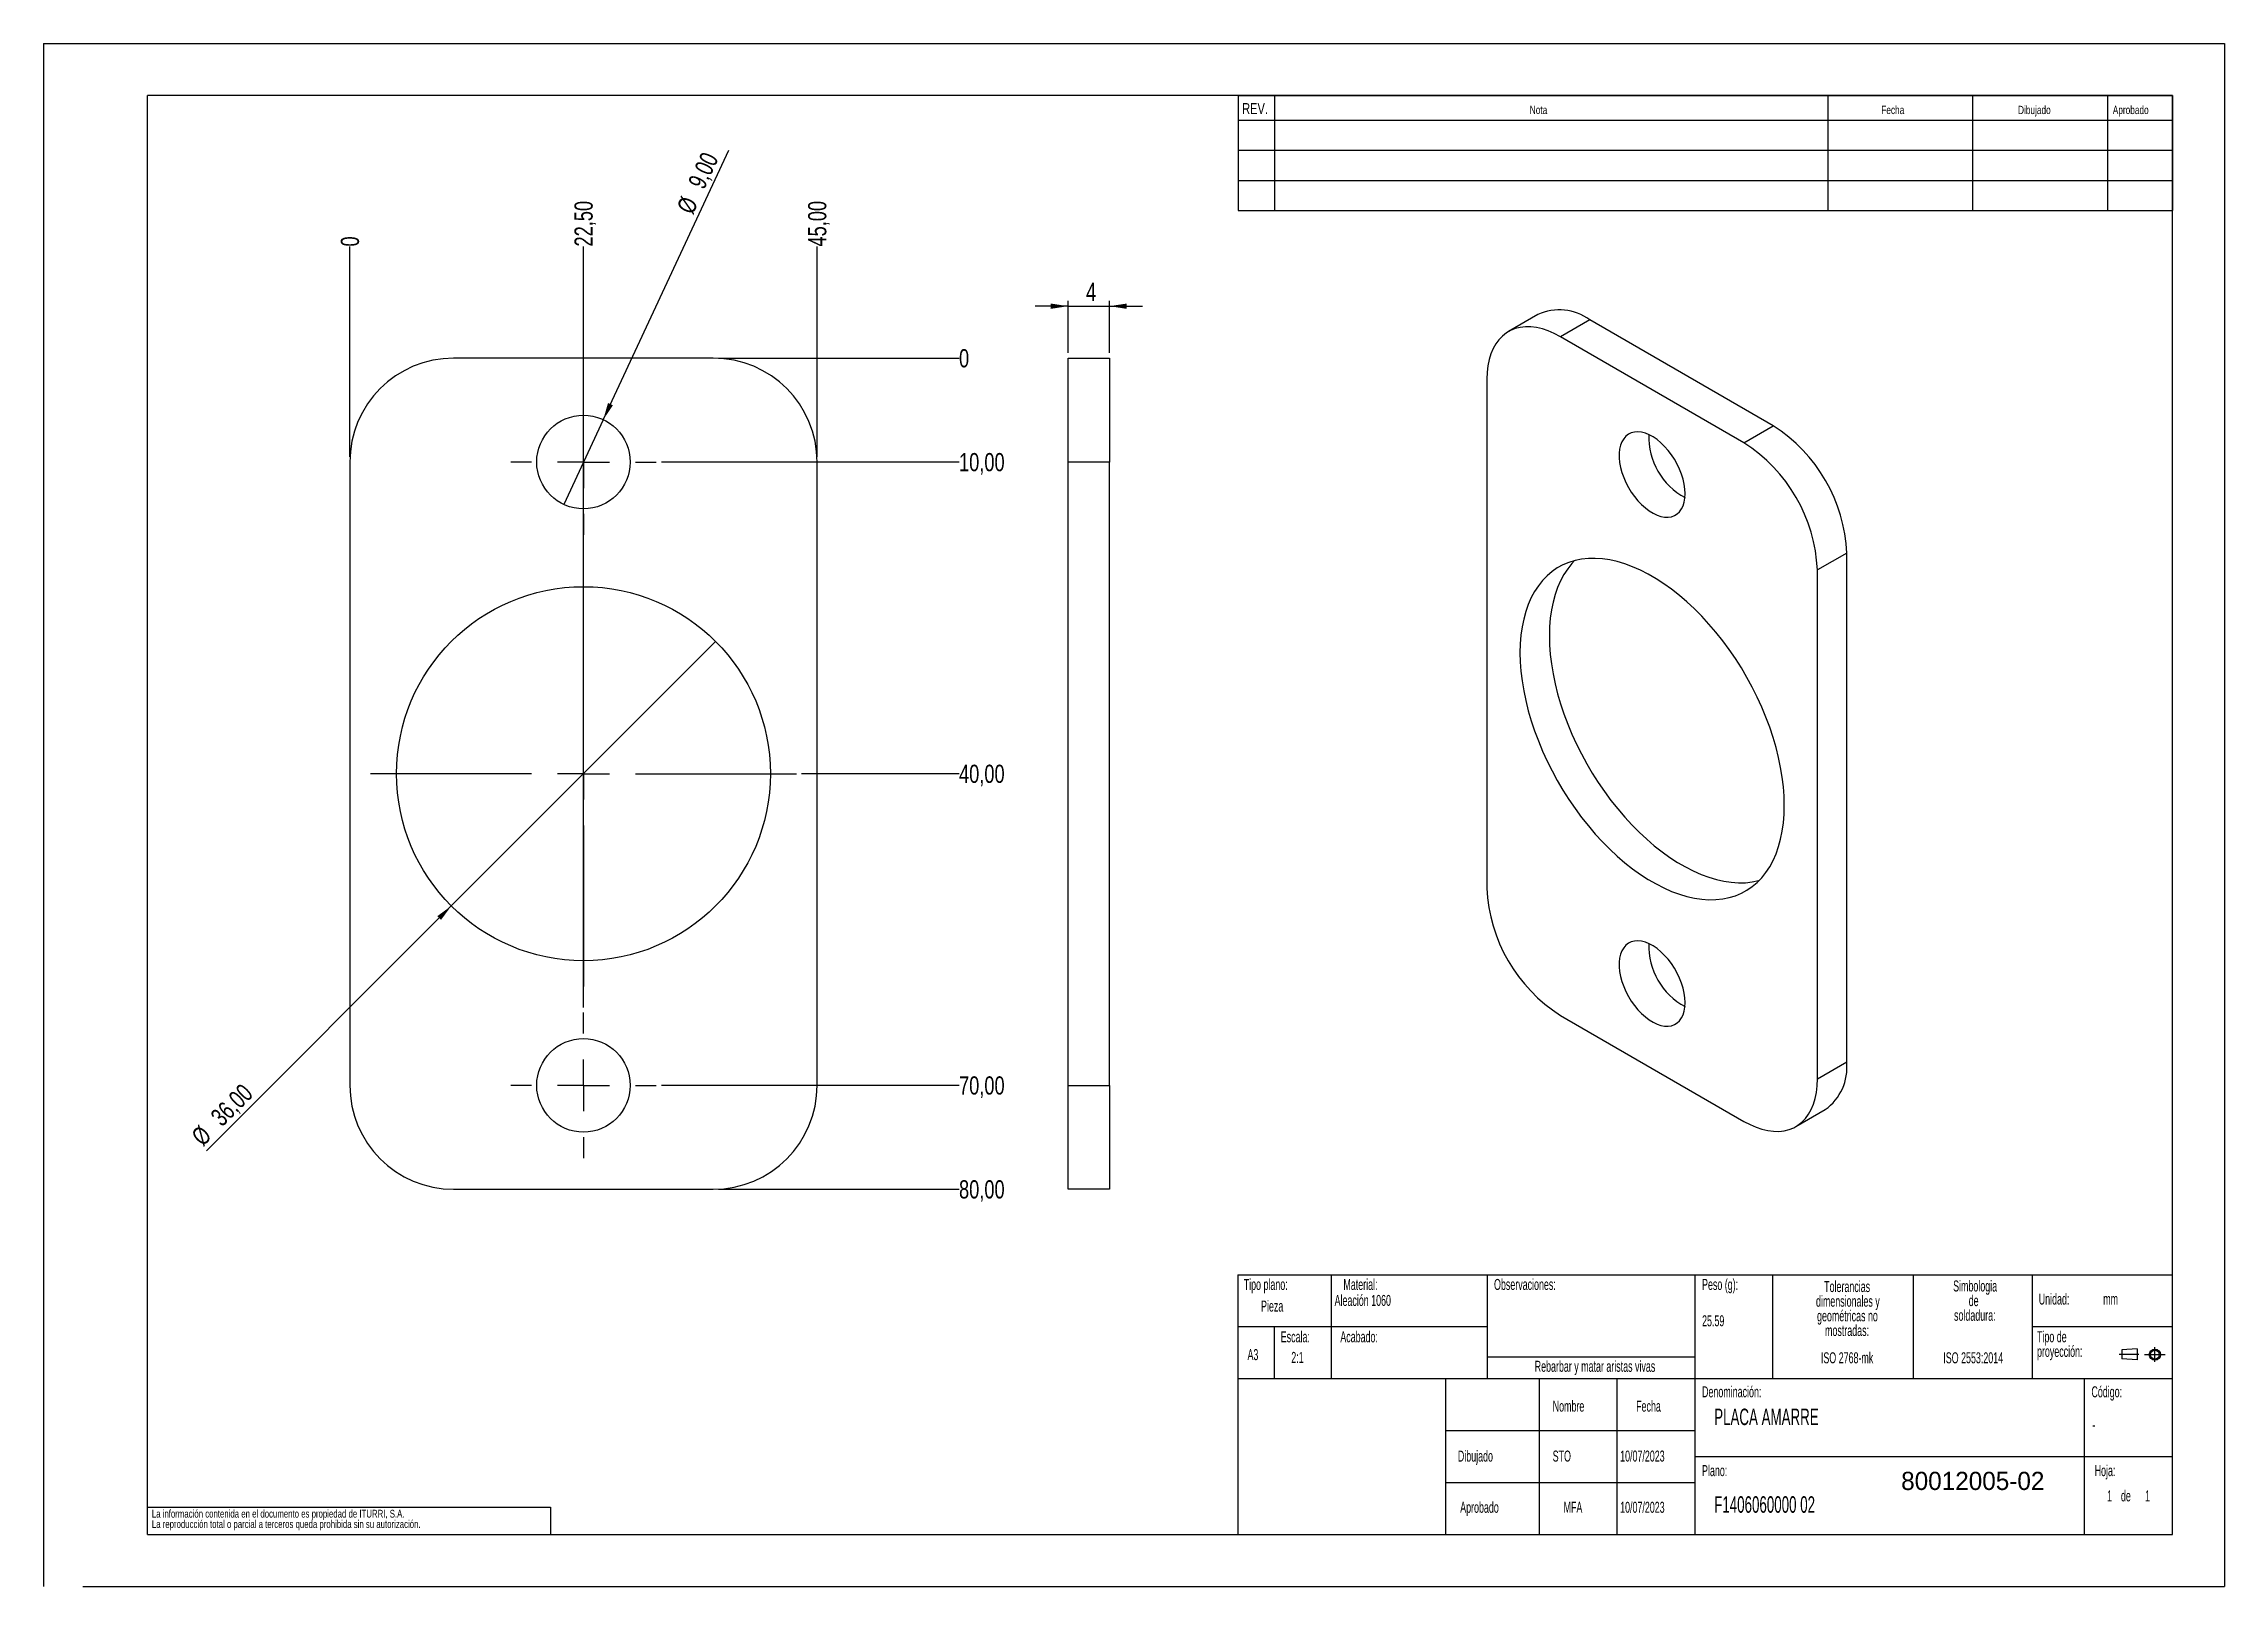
# Model space of a CAD drawing. Extents: x 0 to 1413, y 0 to 406.
# Drawn here: x 0 to 210, y 0 to 148.5 of the extents above.
import ezdxf

# ---------------------------------------------------------------- set-up
doc = ezdxf.new("R2010")
doc.units = 0
doc.header["$LTSCALE"] = 0.5
doc.linetypes.add('CENTERX2', pattern=[20.32, 12.7, -2.54, 2.54, -2.54])
doc.layers.get('0').update_dxf_attribs({"linetype": 'CONTINUOUS'})
doc.layers.add('FORMATO', color=7, linetype='CONTINUOUS')
doc.layers.add('SLD-0', color=179, linetype='CONTINUOUS')
doc.styles.add('SLDTEXTSTYLE0', font='TXT', dxfattribs={"width": 0.605})
doc.styles.add('SLDTEXTSTYLE1', font='TXT', dxfattribs={"width": 0.75})
doc.dimstyles.new('SLDDIMSTYLE0', dxfattribs={"dimtxt": 1.75, "dimasz": 1.651, "dimexe": 0, "dimexo": 0.0625, "dimgap": 0.4375, "dimtad": 0, "dimtih": 1, "dimtoh": 1, "dimdec": 0, "dimrnd": 1e-09, "dimdsep": 46, "dimtxsty": 'SLDTEXTSTYLE1', "dimblk1": 'NONE', "dimblk2": 'NONE', "dimsah": 1, "dimcen": 0.09, "dimadec": 0, "dimazin": 0, "dimtfac": 1, "dimtdec": 0, "dimtofl": 0, "dimtmove": 0, "dimatfit": 3, "dimldrblk": 'NONE', "dimfxl": 1, "dimtolj": 1, "dimtzin": 12, "dimarcsym": 0})
doc.dimstyles.new('SLDDIMSTYLE1', dxfattribs={"dimtxt": 1.75, "dimasz": 1.651, "dimexe": 0, "dimexo": 0.0625, "dimgap": 0.4375, "dimtad": 0, "dimtih": 1, "dimtoh": 1, "dimrnd": 1e-09, "dimzin": 12, "dimdsep": 46, "dimtxsty": 'SLDTEXTSTYLE1', "dimblk1": 'NONE', "dimblk2": 'NONE', "dimsah": 1, "dimcen": 0.09, "dimadec": 0, "dimazin": 0, "dimtfac": 1, "dimtofl": 0, "dimtmove": 0, "dimatfit": 3, "dimldrblk": 'NONE', "dimfxl": 1, "dimtolj": 1, "dimtzin": 12, "dimarcsym": 0})
doc.dimstyles.new('SLDDIMSTYLE2', dxfattribs={"dimtxt": 1.75, "dimasz": 1.651, "dimexe": 0, "dimexo": 0.0625, "dimgap": 0.4375, "dimtad": 1, "dimrnd": 1e-09, "dimzin": 12, "dimdsep": 46, "dimtxsty": 'SLDTEXTSTYLE1', "dimblk1": 'NONE', "dimsah": 1, "dimcen": 0, "dimadec": 0, "dimazin": 0, "dimtfac": 1, "dimtmove": 0, "dimatfit": 3, "dimldrblk": 'NONE', "dimfxl": 1, "dimtolj": 1, "dimtzin": 12, "dimarcsym": 0})
doc.dimstyles.new('SLDDIMSTYLE3', dxfattribs={"dimtxt": 1.75, "dimasz": 1.651, "dimexe": 0, "dimexo": 0.0625, "dimgap": 0.4375, "dimtad": 1, "dimdec": 0, "dimrnd": 1e-09, "dimzin": 12, "dimdsep": 46, "dimtxsty": 'SLDTEXTSTYLE1', "dimsah": 1, "dimcen": 0.09, "dimadec": 0, "dimazin": 0, "dimtfac": 1, "dimtdec": 0, "dimtmove": 0, "dimatfit": 0, "dimfxl": 1, "dimtolj": 1, "dimtzin": 12, "dimarcsym": 0})

# ---------------------------------------------------------------- blocks, each defined once
blk = doc.blocks.new('BLOQUE3')
at = {"color": 7, "linetype": 'CENTERX2'}
for p, q in [((198.96, 65.03), (197.4, 65.03)), ((199.44, 65.01), (201.08, 65.01)), ((200.26, 64.42), (200.26, 65.6))]:
    blk.add_line(p, q, dxfattribs=at)
at = {"color": 7, "linetype": 'Continuous'}
for p, q in [((198.84, 65.47), (197.62, 65.38)), ((197.62, 65.38), (197.62, 64.67)), ((198.84, 65.47), (198.84, 64.58)), ((198.84, 64.58), (197.62, 64.67))]:
    blk.add_line(p, q, dxfattribs=at)
for radius in [0.446, 0.357]:
    blk.add_circle((200.26, 65.01), radius, dxfattribs=at)
blk = doc.blocks.new('SW_NOTE_0')
at = {"layer": 'SLD-0', "color": 0, "attachment_point": 2, "style": 'SLDTEXTSTYLE0'}
for s, insert, char_height in [('dimensionales y', (3.77, -0.05), 1.0583), ('Tolerancias', (3.7, 1.36), 1.0583), ('geométricas no', (3.73, -1.46), 1.0583), ('mostradas:', (3.69, -2.87), 1.058)]:
    blk.add_mtext(s, dxfattribs=dict(at, insert=insert, char_height=char_height))
blk = doc.blocks.new('SW_NOTE_0_1')
at = {"layer": 'SLD-0', "color": 0, "attachment_point": 1, "style": 'SLDTEXTSTYLE0'}
for s, insert, char_height in [('Tipo de', (0, 1.36), 1.058), ('proyección:', (0, -0.05), 1.0583)]:
    blk.add_mtext(s, dxfattribs=dict(at, insert=insert, char_height=char_height))
blk = doc.blocks.new('SW_NOTE_0_2')
at = {"layer": 'SLD-0', "color": 0, "char_height": 1.058, "attachment_point": 2, "style": 'SLDTEXTSTYLE0'}
for s, insert in [('Simbologia', (3.56, 1.36)), ('de', (3.42, -0.05)), ('soldadura:', (3.53, -1.46))]:
    blk.add_mtext(s, dxfattribs=dict(at, insert=insert))
blk = doc.blocks.new('SW_NOTE_0_3')
at = {"layer": 'SLD-0', "color": 0, "char_height": 0.75, "attachment_point": 1, "style": 'SLDTEXTSTYLE1'}
for s, insert in [('La información contenida en el documento es propiedad de ITURRI, S.A.', (0, 0.96)), ('La reproducción total o parcial a terceros queda prohibida sin su autorización.', (0, -0.04))]:
    blk.add_mtext(s, dxfattribs=dict(at, insert=insert))
blk = doc.blocks.new('SW_NOTE_0_4')
at = {"layer": 'SLD-0', "color": 0, "attachment_point": 2, "style": 'SLDTEXTSTYLE0'}
for s, insert, char_height in [('dimensionales y', (3.77, -0.05), 1.0583), ('Tolerancias', (3.7, 1.36), 1.0583), ('geométricas no', (3.73, -1.46), 1.0583), ('mostradas:', (3.69, -2.87), 1.058)]:
    blk.add_mtext(s, dxfattribs=dict(at, insert=insert, char_height=char_height))
blk = doc.blocks.new('SW_NOTE_0_5')
at = {"layer": 'SLD-0', "color": 0, "attachment_point": 1, "style": 'SLDTEXTSTYLE0'}
for s, insert, char_height in [('Tipo de', (0, 1.36), 1.058), ('proyección:', (0, -0.05), 1.0583)]:
    blk.add_mtext(s, dxfattribs=dict(at, insert=insert, char_height=char_height))
blk = doc.blocks.new('SW_NOTE_0_6')
at = {"layer": 'SLD-0', "color": 0, "char_height": 1.058, "attachment_point": 2, "style": 'SLDTEXTSTYLE0'}
for s, insert in [('Simbologia', (3.56, 1.36)), ('de', (3.42, -0.05)), ('soldadura:', (3.53, -1.46))]:
    blk.add_mtext(s, dxfattribs=dict(at, insert=insert))
blk = doc.blocks.new('SW_NOTE_0_7')
at = {"layer": 'SLD-0', "color": 0, "char_height": 0.75, "attachment_point": 1, "style": 'SLDTEXTSTYLE1'}
for s, insert in [('La información contenida en el documento es propiedad de ITURRI, S.A.', (0, 0.96)), ('La reproducción total o parcial a terceros queda prohibida sin su autorización.', (0, -0.04))]:
    blk.add_mtext(s, dxfattribs=dict(at, insert=insert))
blk = doc.blocks.new('_D')
at = {"layer": 'FORMATO', "transparency": 16777216}
blk.add_line((64.99, 118.23), (88.15, 118.23), dxfattribs=at)
at = {"layer": 'FORMATO', "transparency": 16777216, "insert": (88.15, 119.09), "char_height": 1.75, "attachment_point": 1, "style": 'SLDTEXTSTYLE1'}
blk.add_mtext('0', dxfattribs=at)
blk = doc.blocks.new('_NONE')
blk = doc.blocks.new('_D_1')
at = {"layer": 'FORMATO', "color": 7, "transparency": 16777216}
blk.add_line((59.49, 108.23), (88.15, 108.23), dxfattribs=at)
at = {"layer": 'FORMATO', "color": 7, "transparency": 16777216, "insert": (88.15, 109.09), "char_height": 1.75, "attachment_point": 1, "style": 'SLDTEXTSTYLE1'}
blk.add_mtext('10,00', dxfattribs=at)
blk = doc.blocks.new('_D_2')
at = {"layer": 'FORMATO', "color": 7, "transparency": 16777216}
blk.add_line((72.99, 78.23), (88.15, 78.23), dxfattribs=at)
at = {"layer": 'FORMATO', "color": 7, "transparency": 16777216, "insert": (88.15, 79.09), "char_height": 1.75, "attachment_point": 1, "style": 'SLDTEXTSTYLE1'}
blk.add_mtext('40,00', dxfattribs=at)
blk = doc.blocks.new('_D_3')
at = {"layer": 'FORMATO', "color": 7, "transparency": 16777216}
blk.add_line((59.49, 48.23), (88.15, 48.23), dxfattribs=at)
at = {"layer": 'FORMATO', "color": 7, "transparency": 16777216, "insert": (88.15, 49.09), "char_height": 1.75, "attachment_point": 1, "style": 'SLDTEXTSTYLE1'}
blk.add_mtext('70,00', dxfattribs=at)
blk = doc.blocks.new('_D_4')
at = {"layer": 'FORMATO', "color": 7, "transparency": 16777216}
blk.add_line((64.99, 38.23), (88.15, 38.23), dxfattribs=at)
at = {"layer": 'FORMATO', "color": 7, "transparency": 16777216, "insert": (88.15, 39.09), "char_height": 1.75, "attachment_point": 1, "style": 'SLDTEXTSTYLE1'}
blk.add_mtext('80,00', dxfattribs=at)
blk = doc.blocks.new('_D_5')
at = {"layer": 'FORMATO', "transparency": 16777216}
blk.add_line((29.49, 108.73), (29.49, 128.97), dxfattribs=at)
at = {"layer": 'FORMATO', "transparency": 16777216, "insert": (28.62, 128.97), "char_height": 1.75, "attachment_point": 1, "rotation": 90, "style": 'SLDTEXTSTYLE1'}
blk.add_mtext('0', dxfattribs=at)
blk = doc.blocks.new('_D_6')
at = {"layer": 'FORMATO', "color": 7, "transparency": 16777216}
blk.add_line((51.99, 55.73), (51.99, 128.97), dxfattribs=at)
at = {"layer": 'FORMATO', "color": 7, "transparency": 16777216, "insert": (51.12, 128.97), "char_height": 1.75, "attachment_point": 1, "rotation": 90, "style": 'SLDTEXTSTYLE1'}
blk.add_mtext('22,50', dxfattribs=at)
blk = doc.blocks.new('_D_7')
at = {"layer": 'FORMATO', "color": 7, "transparency": 16777216}
blk.add_line((74.49, 108.73), (74.49, 128.97), dxfattribs=at)
at = {"layer": 'FORMATO', "color": 7, "transparency": 16777216, "insert": (73.62, 128.97), "char_height": 1.75, "attachment_point": 1, "rotation": 90, "style": 'SLDTEXTSTYLE1'}
blk.add_mtext('45,00', dxfattribs=at)
blk = doc.blocks.new('_D_8')
at = {"layer": 'FORMATO', "color": 7, "transparency": 16777216}
for q in [(65.98, 138.24), (50.08, 104.15)]:
    blk.add_line((53.89, 112.3), q, dxfattribs=at)
blk.add_solid([(53.89, 112.3), (54.82, 113.69), (54.35, 113.91)], dxfattribs=at)
at = {"layer": 'FORMATO', "color": 7, "transparency": 16777216, "char_height": 1.75, "attachment_point": 1, "rotation": 65.0024, "style": 'SLDTEXTSTYLE1'}
for s, insert in [('9,00', (62, 135.11)), ('%%c', (60.91, 132.7))]:
    blk.add_mtext(s, dxfattribs=dict(at, insert=insert))
blk = doc.blocks.new('_D_9')
at = {"layer": 'FORMATO', "color": 7, "transparency": 16777216}
for q in [(64.71, 90.95), (15.69, 41.93)]:
    blk.add_line((39.26, 65.5), q, dxfattribs=at)
blk.add_solid([(39.26, 65.5), (37.91, 64.51), (38.27, 64.15)], dxfattribs=at)
at = {"layer": 'FORMATO', "color": 7, "transparency": 16777216, "char_height": 1.75, "attachment_point": 1, "rotation": 45, "style": 'SLDTEXTSTYLE1'}
for s, insert in [('36,00', (15.94, 45.41)), ('%%c', (14.09, 43.52))]:
    blk.add_mtext(s, dxfattribs=dict(at, insert=insert))
blk = doc.blocks.new('SW_CENTERMARKSYMBOL_0')
at = {"layer": 'FORMATO', "color": 0}
for p, q in [((0, 5), (0, 7)), ((0, 0), (0, 2.5)), ((-5, 0), (-7, 0)), ((0, 0), (-2.5, 0)), ((0, 0), (0, -2.5)), ((0, 0), (2.5, 0)), ((5, 0), (7, 0)), ((0, -5), (0, -7))]:
    blk.add_line(p, q, dxfattribs=at)
blk = doc.blocks.new('SW_CENTERMARKSYMBOL_1')
at = {"layer": 'FORMATO', "color": 0}
for p, q in [((0, 5), (0, 7)), ((0, 0), (0, 2.5)), ((-5, 0), (-7, 0)), ((0, 0), (-2.5, 0)), ((0, 0), (0, -2.5)), ((0, 0), (2.5, 0)), ((5, 0), (7, 0)), ((0, -5), (0, -7))]:
    blk.add_line(p, q, dxfattribs=at)
blk = doc.blocks.new('SW_CENTERMARKSYMBOL_2')
at = {"layer": 'FORMATO', "color": 0}
for p, q in [((0, 5), (0, 20.5)), ((0, 0), (0, 2.5)), ((-5, 0), (-20.5, 0)), ((0, 0), (-2.5, 0)), ((0, 0), (0, -2.5)), ((0, 0), (2.5, 0)), ((5, 0), (20.5, 0)), ((0, -5), (0, -20.5))]:
    blk.add_line(p, q, dxfattribs=at)
blk = doc.blocks.new('_D_10')
at = {"layer": 'FORMATO', "color": 7, "transparency": 16777216}
for p, q in [((98.65, 123.23), (95.47, 123.23)), ((98.65, 118.73), (98.65, 123.73)), ((98.65, 123.23), (102.65, 123.23)), ((102.65, 118.73), (102.65, 123.73)), ((102.65, 123.23), (105.82, 123.23))]:
    blk.add_line(p, q, dxfattribs=at)
for points in [[(98.65, 123.23), (96.99, 123.48), (96.99, 122.97)], [(102.65, 123.23), (104.3, 122.97), (104.3, 123.48)]]:
    blk.add_solid(points, dxfattribs=at)
at = {"layer": 'FORMATO', "color": 7, "transparency": 16777216, "insert": (100.38, 125.48), "char_height": 1.75, "attachment_point": 1, "style": 'SLDTEXTSTYLE1'}
blk.add_mtext('4', dxfattribs=at)

msp = doc.modelspace()

# ---------------------------------------------------------------- linework, layer by layer
at = {"color": 7, "linetype": 'Continuous'}
for p, q in [((0, 148.5), (210, 148.5)), ((0, 148.5), (0, -0.001)), ((210, 148.5), (210, 0)), ((205, 143.5), (10, 143.5)), ((10, 5), (10, 143.5)), ((205, 5), (205, 143.5)), ((143.886, 122.414), (141.058, 120.781)), ((148.886, 121.919), (146.057, 120.286)), ((166.564, 111.714), (148.886, 121.919)), ((163.735, 110.081), (146.057, 120.286)), ((64.486, 118.226), (39.486, 118.226)), ((98.645, 108.226), (98.645, 118.226)), ((98.645, 118.226), (102.645, 118.226)), ((102.645, 118.226), (102.645, 108.226)), ((138.986, 116.203), (138.986, 67.21)), ((163.735, 110.081), (166.564, 111.714)), ((29.486, 108.226), (29.486, 48.226)), ((74.486, 48.226), (74.486, 108.226)), ((102.645, 108.226), (98.645, 108.226)), ((98.645, 48.226), (98.645, 108.226)), ((102.645, 48.226), (102.645, 108.226)), ((173.635, 99.466), (170.806, 97.833)), ((173.635, 50.474), (173.635, 99.466)), ((170.806, 48.841), (170.806, 97.833)), ((146.057, 54.963), (163.735, 44.758)), ((170.806, 48.841), (173.635, 50.474)), ((98.645, 48.226), (102.645, 48.226)), ((98.645, 38.226), (98.645, 48.226)), ((102.645, 48.226), (102.645, 38.226)), ((168.735, 44.263), (171.563, 45.895)), ((39.486, 38.226), (64.486, 38.226)), ((102.645, 38.226), (98.645, 38.226)), ((115, 30), (205, 30)), ((115, 30), (115, 5)), ((10, 5), (205, 5)), ((3.765, 0), (210, 0))]:
    msp.add_line(p, q, dxfattribs=at)
at = {"color": 7, "linetype": 'Continuous', "flags": 128}
for points in [[(146.057, 120.286), (145.473, 120.595), (144.894, 120.846), (144.322, 121.038), (143.761, 121.169), (143.217, 121.238), (142.692, 121.245), (142.19, 121.189), (141.714, 121.071), (141.268, 120.893), (140.855, 120.654), (140.477, 120.357), (140.138, 120.004), (139.839, 119.597), (139.582, 119.139), (139.369, 118.633), (139.203, 118.082), (139.083, 117.491), (139.01, 116.863), (138.986, 116.203)], [(158.078, 105.181), (158.056, 105.629), (157.989, 106.096), (157.879, 106.575), (157.727, 107.062), (157.535, 107.547), (157.307, 108.025), (157.044, 108.489), (156.751, 108.933), (156.432, 109.349), (156.092, 109.733), (155.735, 110.078), (155.366, 110.381), (154.991, 110.636), (154.614, 110.841), (154.241, 110.992), (153.877, 111.087), (153.528, 111.125), (153.198, 111.106), (152.891, 111.029), (152.613, 110.895), (152.367, 110.708), (152.156, 110.468), (151.984, 110.18), (151.853, 109.848), (151.764, 109.476), (151.72, 109.069), (151.72, 108.634), (151.764, 108.176), (151.853, 107.702), (151.984, 107.218), (152.156, 106.731), (152.367, 106.248), (152.613, 105.777), (152.891, 105.322), (153.198, 104.892), (153.528, 104.491), (153.877, 104.125), (154.241, 103.801), (154.614, 103.521), (154.991, 103.291), (155.366, 103.113), (155.735, 102.989), (156.092, 102.923), (156.432, 102.913), (156.751, 102.962), (157.044, 103.067), (157.307, 103.228), (157.535, 103.442), (157.727, 103.706), (157.879, 104.017), (157.989, 104.369), (158.056, 104.759), (158.078, 105.181)], [(167.624, 75.174), (167.602, 76.058), (167.535, 76.964), (167.423, 77.89), (167.268, 78.832), (167.069, 79.787), (166.828, 80.752), (166.544, 81.723), (166.22, 82.696), (165.856, 83.669), (165.453, 84.638), (165.013, 85.6), (164.538, 86.551), (164.029, 87.488), (163.487, 88.407), (162.916, 89.305), (162.316, 90.18), (161.691, 91.028), (161.041, 91.846), (160.37, 92.631), (159.68, 93.381), (158.973, 94.092), (158.251, 94.763), (157.518, 95.391), (156.775, 95.974), (156.026, 96.509), (155.273, 96.995), (154.519, 97.431), (153.766, 97.814), (153.017, 98.143), (152.275, 98.418), (151.541, 98.637), (150.82, 98.799), (150.113, 98.903), (149.422, 98.951), (148.751, 98.941), (148.102, 98.872), (147.476, 98.747), (146.877, 98.565), (146.305, 98.326), (145.764, 98.032), (145.255, 97.683), (144.779, 97.281), (144.34, 96.827), (143.937, 96.323), (143.573, 95.77), (143.248, 95.171), (142.965, 94.527), (142.723, 93.842), (142.524, 93.116), (142.369, 92.353), (142.258, 91.556), (142.191, 90.727), (142.168, 89.869), (142.191, 88.986), (142.258, 88.08), (142.369, 87.154), (142.524, 86.212), (142.723, 85.257), (142.965, 84.292), (143.248, 83.321), (143.573, 82.347), (143.937, 81.374), (144.34, 80.405), (144.779, 79.444), (145.255, 78.493), (145.764, 77.556), (146.305, 76.637), (146.877, 75.738), (147.476, 74.864), (148.102, 74.016), (148.751, 73.198), (149.422, 72.413), (150.113, 71.663), (150.82, 70.951), (151.541, 70.281), (152.275, 69.653), (153.017, 69.07), (153.766, 68.535), (154.519, 68.048), (155.273, 67.613), (156.026, 67.23), (156.775, 66.9), (157.518, 66.626), (158.251, 66.407), (158.973, 66.245), (159.68, 66.14), (160.37, 66.093), (161.041, 66.103), (161.691, 66.171), (162.316, 66.297), (162.916, 66.479), (163.487, 66.718), (164.029, 67.012), (164.538, 67.361), (165.013, 67.763), (165.453, 68.217), (165.856, 68.721), (166.22, 69.273), (166.544, 69.873), (166.828, 70.516), (167.069, 71.202), (167.268, 71.927), (167.423, 72.69), (167.535, 73.487), (167.602, 74.316), (167.624, 75.174)], [(147.423, 98.733), (147.168, 98.46), (146.765, 97.956), (146.401, 97.403), (146.077, 96.804), (145.793, 96.16), (145.552, 95.475), (145.353, 94.749), (145.197, 93.986), (145.086, 93.189), (145.019, 92.36), (144.997, 91.502), (145.019, 90.619), (145.086, 89.712), (145.197, 88.787), (145.353, 87.844), (145.552, 86.889), (145.793, 85.925), (146.077, 84.954), (146.401, 83.98), (146.765, 83.007), (147.168, 82.038), (147.608, 81.076), (148.083, 80.126), (148.592, 79.189), (149.134, 78.27), (149.705, 77.371), (150.305, 76.496), (150.93, 75.649), (151.58, 74.831), (152.251, 74.046), (152.941, 73.296), (153.648, 72.584), (154.37, 71.913), (155.103, 71.286), (155.845, 70.703), (156.594, 70.167), (157.348, 69.681), (158.102, 69.246), (158.855, 68.862), (159.604, 68.533), (160.346, 68.259), (161.08, 68.04), (161.801, 67.878), (162.508, 67.773), (163.199, 67.726), (163.87, 67.736), (164.519, 67.804), (165.145, 67.929), (165.198, 67.943)], [(158.078, 56.189), (158.056, 56.636), (157.989, 57.103), (157.879, 57.583), (157.727, 58.069), (157.535, 58.555), (157.307, 59.033), (157.044, 59.497), (156.751, 59.94), (156.432, 60.357), (156.092, 60.74), (155.735, 61.086), (155.366, 61.389), (154.991, 61.644), (154.614, 61.849), (154.241, 62), (153.877, 62.095), (153.528, 62.133), (153.198, 62.113), (152.891, 62.036), (152.613, 61.903), (152.367, 61.715), (152.156, 61.476), (151.984, 61.188), (151.853, 60.856), (151.764, 60.483), (151.72, 60.077), (151.72, 59.642), (151.764, 59.184), (151.853, 58.709), (151.984, 58.225), (152.156, 57.739), (152.367, 57.256), (152.613, 56.784), (152.891, 56.33), (153.198, 55.899), (153.528, 55.498), (153.877, 55.133), (154.241, 54.808), (154.614, 54.529), (154.991, 54.298), (155.366, 54.12), (155.735, 53.997), (156.092, 53.93), (156.432, 53.921), (156.751, 53.969), (157.044, 54.075), (157.307, 54.235), (157.535, 54.449), (157.727, 54.713), (157.879, 55.024), (157.989, 55.377), (158.056, 55.767), (158.078, 56.189)], [(163.735, 44.758), (164.319, 44.448), (164.899, 44.197), (165.471, 44.005), (166.031, 43.875), (166.575, 43.806), (167.101, 43.799), (167.603, 43.855), (168.078, 43.972), (168.524, 44.151), (168.937, 44.389), (169.315, 44.686), (169.655, 45.04), (169.954, 45.447), (170.211, 45.905), (170.423, 46.411), (170.59, 46.961), (170.71, 47.553), (170.782, 48.181), (170.806, 48.841)]]:
    msp.add_lwpolyline(points, dxfattribs=at)
at = {"color": 7, "linetype": 'Continuous'}
for centre, radius in [((51.985, 108.226), 4.5), ((51.985, 78.226), 18), ((51.985, 48.226), 4.5)]:
    msp.add_circle(centre, radius, dxfattribs=at)
for centre, radius, start, end in [((145.96, 117.863), 5.001, 54.19163, 114.49791), ((39.486, 108.226), 10, 90, 180), ((64.486, 108.226), 10, 0, 90), ((158.313, 98.786), 15.336, 2.54391, 57.45609), ((161.223, 110.67), 6.665, 178.31892, 241.6757), ((155.485, 97.153), 15.336, 2.54379, 57.45621), ((154.307, 67.891), 15.336, 182.54379, 237.45621), ((161.223, 61.678), 6.665, 178.31892, 241.6757), ((168.659, 49.967), 5.002, 305.50031, 5.81187), ((39.486, 48.226), 10, 180, 270), ((64.486, 48.226), 10, 270, 0)]:
    msp.add_arc(centre, radius, start, end, dxfattribs=at)
at = {"layer": 'FORMATO'}
for p, q in [((115.046, 143.5), (205, 143.5)), ((115.046, 143.5), (115.046, 132.433)), ((118.517, 143.5), (118.517, 132.433)), ((171.829, 143.5), (171.829, 132.433)), ((185.731, 143.5), (185.731, 132.433)), ((198.756, 143.5), (198.756, 132.433)), ((205, 143.5), (205, 132.433)), ((115.046, 141.133), (205, 141.133)), ((115.046, 138.233), (205, 138.233)), ((115.046, 135.333), (205, 135.333)), ((115.046, 132.433), (205, 132.433))]:
    msp.add_line(p, q, dxfattribs=at)
at = {"layer": 'SLD-0'}
for p, q in [((124, 30), (124, 20)), ((139, 30), (139, 20)), ((159, 30), (159, 20)), ((166.5, 30), (166.5, 20)), ((180.041, 30), (180.041, 20)), ((191.5, 30), (191.5, 20)), ((115, 25), (124, 25)), ((118.5, 25), (118.5, 20)), ((124, 25), (139, 25)), ((191.5, 25), (205, 25)), ((139, 22.079), (159, 22.079)), ((115, 20), (205, 20)), ((135, 20), (135, 5)), ((144, 20), (144, 5)), ((151.5, 20), (151.5, 5)), ((159, 20), (159, 5)), ((196.5, 20), (196.5, 5)), ((135, 15), (159, 15)), ((159, 12.5), (196.5, 12.5)), ((196.5, 12.5), (205, 12.5)), ((135, 10), (159, 10)), ((10.001, 7.623), (48.814, 7.623)), ((48.814, 7.623), (48.814, 5))]:
    msp.add_line(p, q, dxfattribs=at)

# ---------------------------------------------------------------- block references
at = {"color": 7, "linetype": 'Continuous', "xscale": 1.2, "yscale": 1.2, "zscale": 1.2}
msp.add_blockref('BLOQUE3', (-37.005, -55.704), dxfattribs=at)
msp.add_blockref('BLOQUE3', (-37.005, -55.704), dxfattribs=at)
at = {"layer": 'FORMATO', "color": 7}
for name, p in [('SW_CENTERMARKSYMBOL_0', (51.985, 108.226)), ('SW_CENTERMARKSYMBOL_2', (51.985, 78.226)), ('SW_CENTERMARKSYMBOL_1', (51.985, 48.226))]:
    msp.add_blockref(name, p, dxfattribs=at)
at = {"layer": 'SLD-0'}
for name, p in [('SW_NOTE_0', (169.973, 28.028)), ('SW_NOTE_0_4', (169.973, 28.028)), ('SW_NOTE_0_2', (182.437, 28.083)), ('SW_NOTE_0_6', (182.437, 28.083)), ('SW_NOTE_0_1', (191.957, 23.195)), ('SW_NOTE_0_5', (191.957, 23.195)), ('SW_NOTE_0_3', (10.419, 6.41)), ('SW_NOTE_0_7', (10.419, 6.41))]:
    msp.add_blockref(name, p, dxfattribs=at)

# ---------------------------------------------------------------- texts
at = {"insert": (178.874, 11.026), "char_height": 1.75, "attachment_point": 1}
msp.add_mtext_dynamic_manual_height_columns('80012005-02', width=11.737, gutter_width=8.75, heights=[0], dxfattribs=at)
at = {"layer": 'FORMATO', "attachment_point": 1, "style": 'SLDTEXTSTYLE1'}
for s, insert, char_height in [('REV.', (115.418, 142.776), 1.0583), ('Nota', (143.112, 142.513), 0.7937), ('Fecha', (176.963, 142.513), 0.7937), ('Dibujado', (190.13, 142.513), 0.7937), ('Aprobado', (199.255, 142.513), 0.7937)]:
    msp.add_mtext(s, dxfattribs=dict(at, insert=insert, char_height=char_height))
at = {"layer": 'SLD-0', "style": 'SLDTEXTSTYLE0'}
for s, insert, char_height, attachment_point in [('Tipo plano:', (115.565, 29.59), 1.05833, 1), ('Tipo plano:', (115.565, 29.59), 1.05833, 1), ('Material:', (125.165, 29.59), 1.0583, 1), ('Material:', (125.165, 29.59), 1.0583, 1), ('Observaciones:', (139.669, 29.59), 1.05833, 1), ('Observaciones:', (139.669, 29.59), 1.05833, 1), ('Peso (g):', (159.702, 29.59), 1.0583, 1), ('Peso (g):', (159.702, 29.59), 1.0583, 1), ('Pieza', (117.236, 27.51), 1.0583, 1), ('Pieza', (117.236, 27.51), 1.0583, 1), ('Aleación 1060', (124.317, 28.053), 1.05833, 1), ('Aleación 1060', (124.317, 28.053), 1.05833, 1), ('Unidad:', (192.123, 28.185), 1.0583, 1), ('Unidad:', (192.123, 28.185), 1.0583, 1), ('mm', (198.331, 28.185), 1.0583, 1), ('mm', (198.331, 28.185), 1.0583, 1), ('25.59', (159.702, 26.091), 1.0583, 1), ('25.59', (159.702, 26.091), 1.0583, 1), ('Escala:', (119.132, 24.551), 1.0583, 1), ('Escala:', (119.132, 24.551), 1.0583, 1), ('Acabado:', (124.869, 24.551), 1.0583, 1), ('Acabado:', (124.869, 24.551), 1.0583, 1), ('A3', (115.93, 22.837), 1.0583, 1), ('A3', (115.93, 22.837), 1.0583, 1), ('2:1', (120.145, 22.567), 1.0583, 1), ('2:1', (120.145, 22.567), 1.0583, 1), ('Rebarbar y matar aristas vivas', (149.393, 21.712), 1.05833, 2), ('Rebarbar y matar aristas vivas', (149.393, 21.712), 1.05833, 2), ('ISO 2768-mk', (173.668, 22.53), 1.05833, 2), ('ISO 2768-mk', (173.668, 22.53), 1.05833, 2), ('ISO 2553:2014', (185.813, 22.53), 1.05833, 2), ('ISO 2553:2014', (185.813, 22.53), 1.05833, 2), ('Denominación:', (159.702, 19.257), 1.05833, 1), ('Denominación:', (159.702, 19.257), 1.05833, 1), ('Código:', (197.199, 19.257), 1.0583, 1), ('Código:', (197.199, 19.257), 1.0583, 1), ('Nombre', (145.319, 17.877), 1.0583, 1), ('Nombre', (145.319, 17.877), 1.0583, 1), ('Fecha', (153.354, 17.877), 1.0583, 1), ('Fecha', (153.354, 17.877), 1.0583, 1), ('PLACA AMARRE', (160.869, 17.109), 1.5875, 1), ('PLACA AMARRE', (160.869, 17.109), 1.5875, 1), ('-', (197.293, 16.097), 1.058, 1), ('-', (197.293, 16.097), 1.058, 1), ('Dibujado', (136.187, 13.07), 1.0583, 1), ('Dibujado', (136.187, 13.07), 1.0583, 1), ('STO', (145.319, 13.07), 1.0583, 1), ('10/07/2023', (151.814, 13.07), 1.0583, 1), ('Plano:', (159.702, 11.669), 1.0583, 1), ('Plano:', (159.702, 11.669), 1.0583, 1), ('Hoja:', (197.507, 11.669), 1.0583, 1), ('Hoja:', (197.507, 11.669), 1.0583, 1), ('F1406060000 02', (160.869, 8.673), 1.5875, 1), ('F1406060000 02', (160.869, 8.673), 1.5875, 1), ('1', (198.706, 9.237), 1.058, 1), ('1', (198.706, 9.237), 1.058, 1), ('1', (198.706, 9.237), 1.058, 1), ('1', (198.706, 9.237), 1.058, 1), ('de', (200.039, 9.237), 1.0583, 1), ('de', (200.039, 9.237), 1.0583, 1), ('de', (200.039, 9.237), 1.0583, 1), ('de', (200.039, 9.237), 1.0583, 1), ('1', (202.365, 9.237), 1.058, 1), ('1', (202.365, 9.237), 1.058, 1), ('1', (202.365, 9.237), 1.058, 1), ('1', (202.365, 9.237), 1.058, 1), ('Aprobado', (136.412, 8.141), 1.0583, 1), ('Aprobado', (136.412, 8.141), 1.0583, 1), ('MFA', (146.368, 8.141), 1.0583, 1), ('10/07/2023', (151.814, 8.141), 1.0583, 1)]:
    msp.add_mtext(s, dxfattribs=dict(at, insert=insert, char_height=char_height, attachment_point=attachment_point))

# ---------------------------------------------------------------- dimensions: what is measured, and where the dimension line sits
at = {"layer": 'FORMATO', "color": 7}
for p1, p2, picture, middle in [((50.084, 104.148), (53.887, 112.305), '_D_8', (64.482, 135.027)), ((64.713, 90.954), (39.258, 65.498), '_D_9', (18.662, 44.903))]:
    dim = msp.add_diameter_dim_2p(p1=p1, p2=p2, dimstyle='SLDDIMSTYLE2', dxfattribs=at)
    dim.commit()
    dim.dimension.update_dxf_attribs({"geometry": picture, "text_midpoint": middle, "dimtype": 163})
for feature_location, offset, dtype, origin, picture, middle in [((51.985, 55.226), (0, 73.742), 1, (29.486, 108.226), '_D_6', (51.985, 131.878)), ((74.486, 108.226), (0, 20.742), 1, (29.486, 108.226), '_D_7', (74.486, 131.878)), ((58.986, 108.226), (29.163, 0), 0, (64.486, 118.226), '_D_1', (91.058, 108.226)), ((58.986, 48.226), (29.163, 0), 0, (64.486, 118.226), '_D_3', (91.058, 48.226)), ((72.486, 78.226), (15.663, 0), 0, (64.486, 118.226), '_D_2', (91.058, 78.226)), ((64.486, 38.226), (23.663, 0), 0, (64.486, 118.226), '_D_4', (91.058, 38.226))]:
    dim = msp.add_ordinate_dim(feature_location=feature_location, offset=offset, dtype=dtype, origin=origin, dimstyle='SLDDIMSTYLE1', dxfattribs=at)
    dim.commit()
    dim.dimension.update_dxf_attribs({"geometry": picture, "text_midpoint": middle})
at = {"layer": 'FORMATO'}
for feature_location, offset, dtype, origin, picture, middle in [((29.4855, 108.2260875), (0, 20.74245), 1, (29.4855, 108.2260875), '_D_5', (29.4855, 129.615065298)), ((64.4855, 118.2260875), (23.6634625, 0), 0, (64.4855, 118.2260875), '_D', (88.795490298, 118.2260875))]:
    dim = msp.add_ordinate_dim(feature_location=feature_location, offset=offset, dtype=dtype, origin=origin, dimstyle='SLDDIMSTYLE0', dxfattribs=at)
    dim.commit()
    dim.dimension.update_dxf_attribs({"geometry": picture, "text_midpoint": middle})
at = {"layer": 'FORMATO', "color": 7}
dim = msp.add_linear_dim(base=(102.645, 123.226), p1=(98.645, 118.226), p2=(102.645, 118.226), dimstyle='SLDDIMSTYLE3', dxfattribs=at)
dim.commit()
dim.dimension.update_dxf_attribs({"geometry": '_D_10', "text_midpoint": (101.024, 123.226), "dimtype": 160})

doc.saveas('drawing.dxf')
